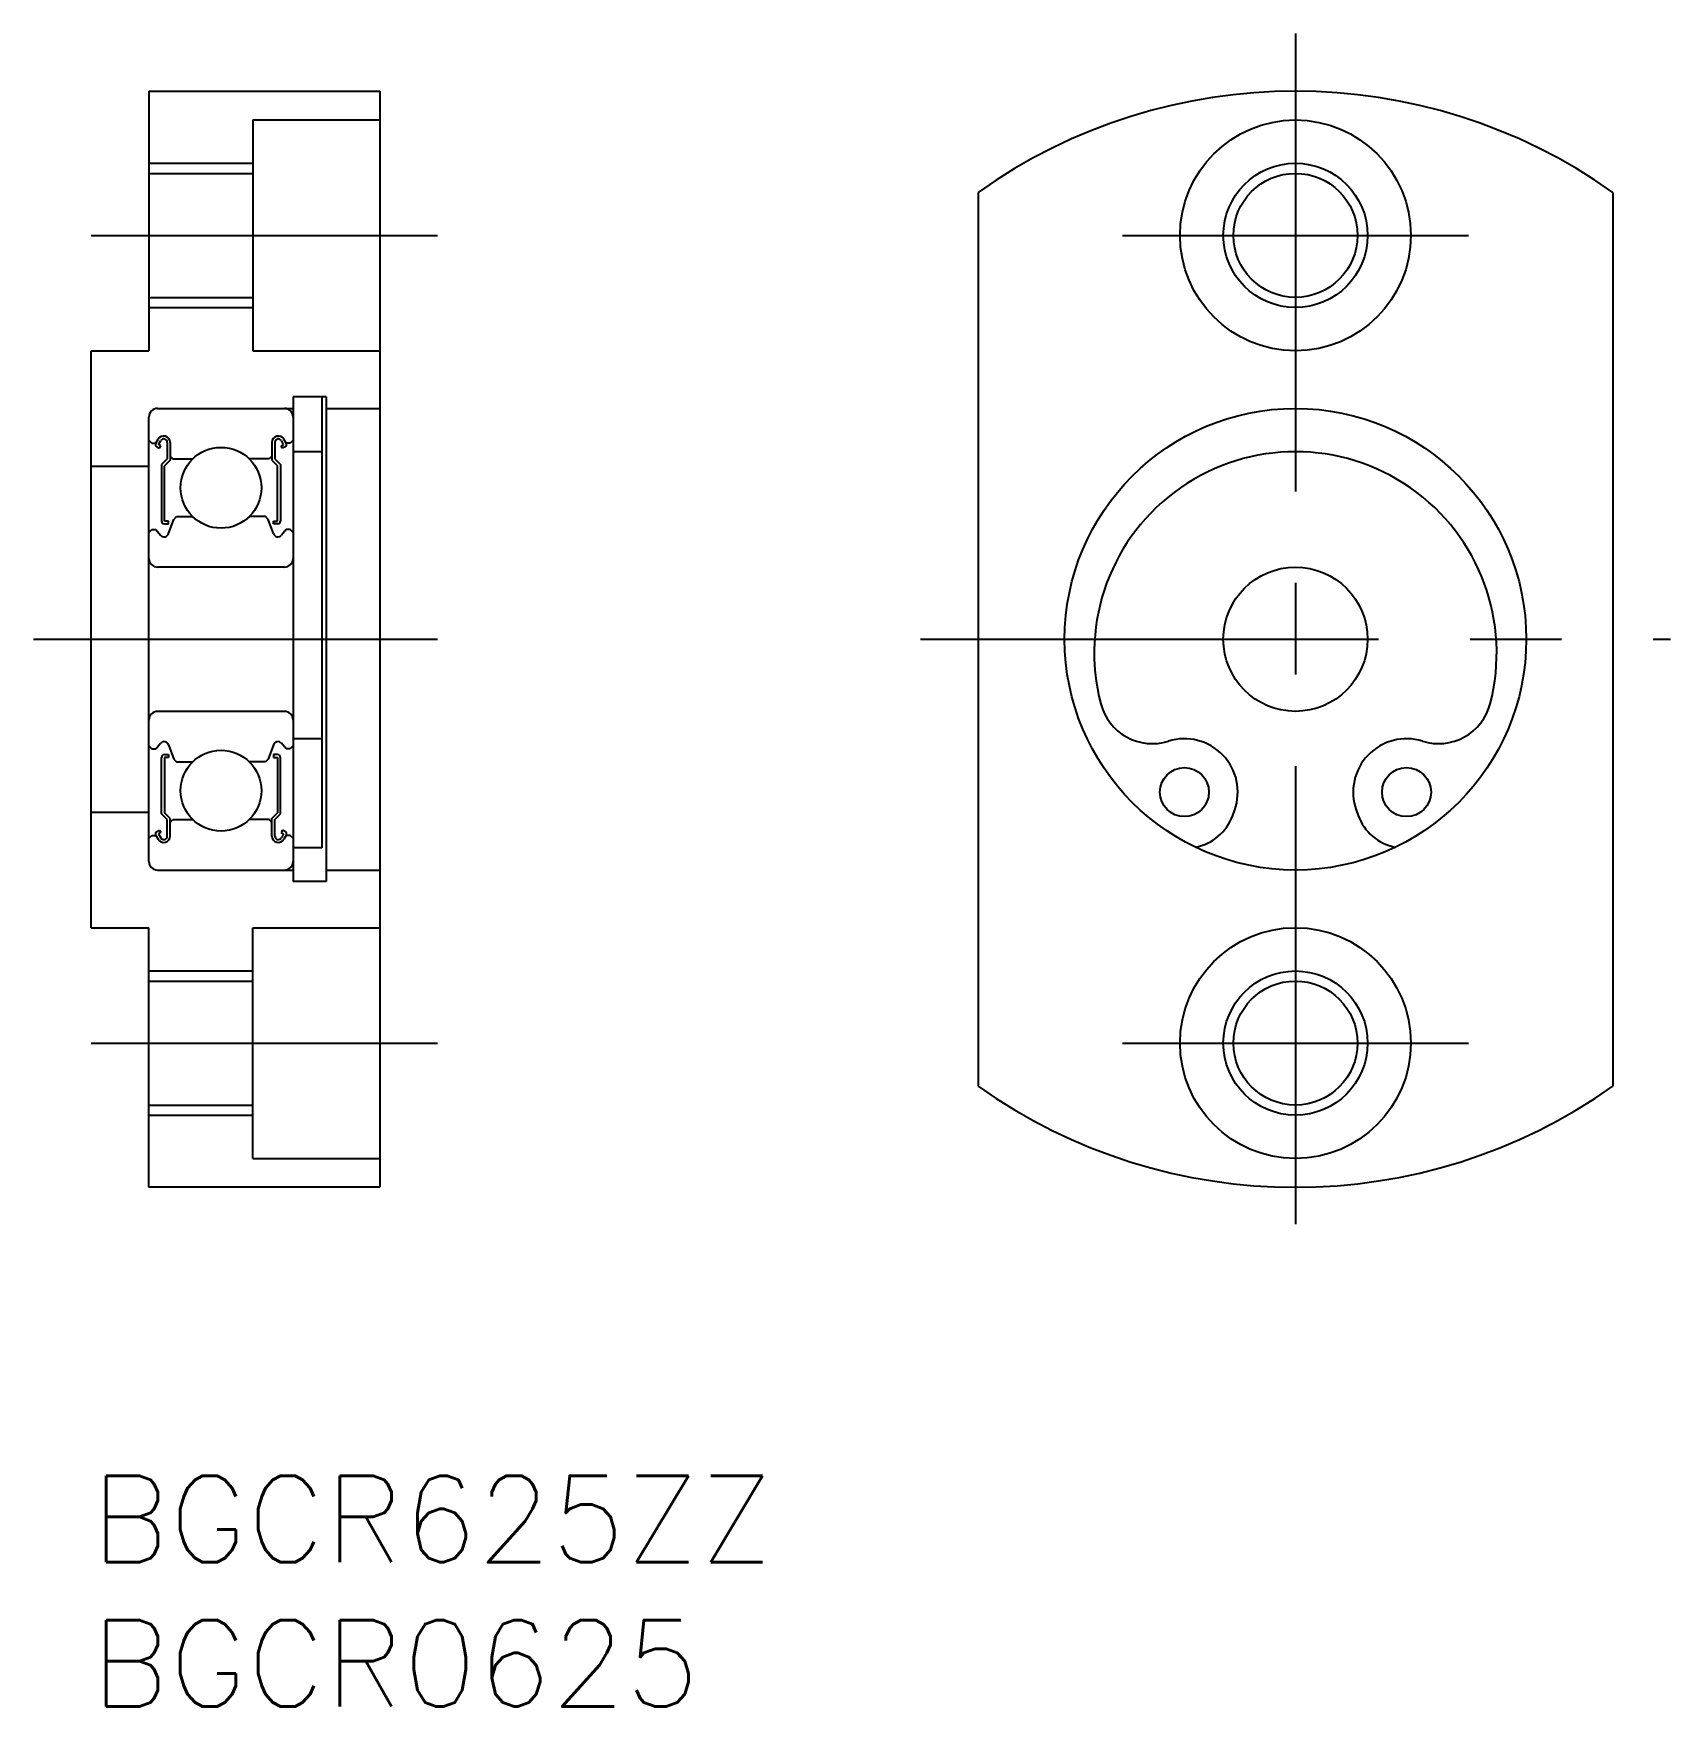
# Model space of a CAD drawing. Extents: x -2 to 54.7, y -8 to 50.
import ezdxf

# ---------------------------------------------------------------- set-up
doc = ezdxf.new("R2010")
doc.units = 0
doc.header["$LTSCALE"] = 0.5
doc.linetypes.add('CENTER', pattern=[50.8, 31.75, -6.35, 6.35, -6.35])
for name, color, linetype in [('MSM_CENTER', 1, 'CENTER'), ('MSM_CONTINUOUS', 7, 'CONTINUOUS'), ('MSM_NARROW', 5, 'CONTINUOUS'), ('MSM_PART_NUMBER', 7, 'CONTINUOUS')]:
    doc.layers.add(name, color=color, linetype=linetype)
doc.styles.get("Standard").update_dxf_attribs({"font": 'txt.shx', "height": 3, "bigfont": 'bigfont.shx'})

# ---------------------------------------------------------------- blocks, each defined once
blk = doc.blocks.new('*U4')
at = {"layer": 'MSM_PART_NUMBER'}
blk.add_text('BGCR625ZZ', height=3, dxfattribs=at).set_placement((0, -3))
blk = doc.blocks.new('*U5')
at = {"layer": 'MSM_PART_NUMBER'}
blk.add_text('BGCR0625', height=3, dxfattribs=at).set_placement((0, -8))

msp = doc.modelspace()

# ---------------------------------------------------------------- linework, layer by layer
at = {"layer": 'MSM_CENTER'}
for p, q in [((41.74, 50), (41.74, 8)), ((0, 43), (12, 43)), ((35.74, 43), (47.74, 43)), ((-2, 29), (12, 29)), ((28.74, 29), (54.74, 29)), ((0, 15), (12, 15)), ((35.74, 15), (47.74, 15))]:
    msp.add_line(p, q, dxfattribs=at)
at = {"layer": 'MSM_CONTINUOUS'}
for p, q in [((2, 48), (10, 48)), ((2, 48), (2, 39)), ((10, 48), (10, 10)), ((5.6, 47), (5.6, 39)), ((5.6, 47), (10, 47)), ((2, 45.15), (5.6, 45.15)), ((30.74, 44.492), (30.74, 13.508)), ((52.74, 44.492), (52.74, 13.508)), ((2, 40.85), (5.6, 40.85)), ((0, 19), (0, 39)), ((0, 39), (2, 39)), ((5.6, 39), (10, 39)), ((7, 37.4), (7, 20.6)), ((8.15, 37.4, 1), (7, 37.4, 1)), ((8, 37.4), (8, 21.765)), ((8.15, 37.4), (8.15, 20.6)), ((2, 21.3), (2, 36.7)), ((2.3, 37), (7, 37)), ((8.15, 37, 1), (10, 37, 1)), ((2, 35.9), (2.1, 35.8)), ((2.1, 35.8), (2.244, 35.8)), ((2.244, 35.8), (2.324, 35.935)), ((2.28, 35.666), (2.365, 35.618)), ((2.329, 35.751), (2.409, 35.886)), ((2.414, 35.702), (2.329, 35.751)), ((2.365, 35.618), (2.414, 35.702)), ((2.636, 35.825), (2.636, 35.25)), ((2.733, 35.825), (2.733, 35.209)), ((6.267, 35.825), (6.267, 35.209)), ((6.364, 35.825), (6.364, 35.25)), ((6.586, 35.702), (6.671, 35.751)), ((6.635, 35.618), (6.586, 35.702)), ((6.671, 35.751), (6.591, 35.886)), ((6.72, 35.666), (6.635, 35.618)), ((6.756, 35.8), (6.676, 35.935)), ((6.9, 35.8), (6.756, 35.8)), ((7, 35.9), (6.9, 35.8)), ((8, 35.5, 1), (7, 35.5, 1)), ((0, 35), (2, 35)), ((2.636, 35.25), (2.44, 35.054)), ((2.44, 35.054), (2.44, 33.098)), ((2.733, 35.209), (2.538, 35.014)), ((2.538, 33.098), (2.538, 35.014)), ((2.733, 35.35), (2.833, 35.25)), ((2.833, 35.25), (3.52, 35.25)), ((6.167, 35.25), (5.48, 35.25)), ((6.267, 35.35), (6.167, 35.25)), ((6.267, 35.209), (6.462, 35.014)), ((6.364, 35.25), (6.56, 35.054)), ((6.462, 33.098), (6.462, 35.014)), ((6.56, 35.054), (6.56, 33.098)), ((2.684, 33.098), (2.538, 33.098)), ((2.684, 32.665), (2.863, 33.156)), ((2.684, 33), (2.684, 33.098)), ((2.863, 33.156), (2.963, 33.25)), ((2.963, 33.25), (3.52, 33.25)), ((6.037, 33.25), (5.48, 33.25)), ((6.137, 33.156), (6.037, 33.25)), ((6.316, 32.665), (6.137, 33.156)), ((6.316, 33), (6.316, 33.098)), ((6.316, 33.098), (6.462, 33.098)), ((2, 32.7), (2.1, 32.8)), ((2.1, 32.8), (2.244, 32.8)), ((2.244, 32.8), (2.402, 32.608)), ((2.538, 33), (2.684, 33)), ((6.462, 33), (6.316, 33)), ((6.756, 32.8), (6.598, 32.608)), ((6.9, 32.8), (6.756, 32.8)), ((7, 32.7), (6.9, 32.8)), ((6.7, 31.5), (2.3, 31.5)), ((6.7, 26.5), (2.3, 26.5)), ((8, 25.551, 1), (7, 25.551, 1)), ((2, 25.3), (2.1, 25.2)), ((2.1, 25.2), (2.244, 25.2)), ((2.244, 25.2), (2.402, 25.392)), ((2.538, 25), (2.684, 25)), ((2.684, 25.335), (2.863, 24.844)), ((2.684, 25), (2.684, 24.902)), ((6.316, 25.335), (6.137, 24.844)), ((6.462, 25), (6.316, 25)), ((6.316, 25), (6.316, 24.902)), ((6.756, 25.2), (6.598, 25.392)), ((6.9, 25.2), (6.756, 25.2)), ((7, 25.3), (6.9, 25.2)), ((2.44, 22.946), (2.44, 24.902)), ((2.538, 24.902), (2.538, 22.986)), ((2.684, 24.902), (2.538, 24.902)), ((2.863, 24.844), (2.963, 24.75)), ((2.963, 24.75), (3.52, 24.75)), ((6.037, 24.75), (5.48, 24.75)), ((6.137, 24.844), (6.037, 24.75)), ((6.316, 24.902), (6.462, 24.902)), ((6.462, 24.902), (6.462, 22.986)), ((6.56, 22.946), (6.56, 24.902)), ((0, 23), (2, 23)), ((2.636, 22.75), (2.44, 22.946)), ((2.733, 22.791), (2.538, 22.986)), ((2.636, 22.175), (2.636, 22.75)), ((2.733, 22.175), (2.733, 22.791)), ((2.733, 22.65), (2.833, 22.75)), ((2.833, 22.75), (3.52, 22.75)), ((6.167, 22.75), (5.48, 22.75)), ((6.267, 22.65), (6.167, 22.75)), ((6.267, 22.791), (6.462, 22.986)), ((6.267, 22.175), (6.267, 22.791)), ((6.364, 22.75), (6.56, 22.946)), ((6.364, 22.175), (6.364, 22.75)), ((39.566, 22.895), (39.633, 23.081)), ((43.847, 23.081), (43.913, 22.895)), ((2, 22.1), (2.1, 22.2)), ((2.1, 22.2), (2.244, 22.2)), ((2.244, 22.2), (2.324, 22.065)), ((2.28, 22.334), (2.365, 22.382)), ((2.414, 22.298), (2.329, 22.249)), ((2.329, 22.249), (2.409, 22.114)), ((2.365, 22.382), (2.414, 22.298)), ((6.635, 22.382), (6.586, 22.298)), ((6.586, 22.298), (6.671, 22.249)), ((6.671, 22.249), (6.591, 22.114)), ((6.72, 22.334), (6.635, 22.382)), ((6.756, 22.2), (6.676, 22.065)), ((6.9, 22.2), (6.756, 22.2)), ((7, 22.1), (6.9, 22.2)), ((8, 21.765, 1), (7, 21.765, 1)), ((2.3, 21), (7, 21)), ((8.15, 21, 1), (10, 21, 1)), ((8.15, 20.6, 1), (7, 20.6, 1)), ((0, 19), (2, 19)), ((2, 10), (2, 19)), ((5.6, 11), (5.6, 19)), ((5.6, 19), (10, 19)), ((2, 17.15), (5.6, 17.15)), ((2, 12.85), (5.6, 12.85)), ((5.6, 11), (10, 11)), ((10, 10), (2, 10))]:
    msp.add_line(p, q, dxfattribs=at)
for centre, radius in [((41.74, 43), 4), ((41.74, 43), 2.15), ((41.74, 29), 8), ((4.5, 34.25), 1.4), ((41.74, 29), 2.5), ((4.5, 23.75), 1.4), ((37.89, 23.701), 0.85), ((45.59, 23.701), 0.85), ((41.74, 15), 4), ((41.74, 15), 2.15)]:
    msp.add_circle(centre, radius, dxfattribs=at)
for centre, radius, start, end in [((41.74, 29), 19, 54.62346, 125.37654), ((2.3, 36.7), 0.3, 90, 180), ((6.7, 36.7), 0.3, 0, 90), ((2.514, 35.825), 0.219, 0.00184, 149.99172), ((6.486, 35.825), 0.219, 30.00828, 179.99816), ((2.329, 35.751), 0.0978, 150.01376, 239.99626), ((2.514, 35.825), 0.121, 0.00702, 149.98261), ((6.486, 35.825), 0.121, 30.01739, 179.99298), ((6.671, 35.751), 0.0978, 300.00374, 29.98624), ((41.74, 28.525), 6.975, 345.3736, 194.6264), ((2.538, 33.098), 0.0978, 180.00005, 270.00003), ((6.462, 33.098), 0.0978, 269.99997, 359.99995), ((2.527, 32.713), 0.164, 220.00009, 343.13043), ((6.473, 32.713), 0.164, 196.86957, 319.99991), ((2.3, 31.8), 0.3, 180, 270), ((6.7, 31.8), 0.3, 270, 0), ((36.781, 27.231), 1.85, 194.6264, 287.43997), ((46.699, 27.231), 1.85, 252.56003, 345.3736), ((2.3, 26.2), 0.3, 90, 180), ((6.7, 26.2), 0.3, 0, 90), ((37.89, 23.701), 1.85, 340.40598, 107.43997), ((45.59, 23.701), 1.85, 72.56003, 199.59402), ((2.527, 25.287), 0.164, 16.86957, 139.99991), ((2.538, 24.902), 0.0978, 89.99997, 179.99995), ((6.473, 25.287), 0.164, 40.00009, 163.13043), ((6.462, 24.902), 0.0978, 0.00005, 90.00003), ((37.965, 23.465), 1.7, 280.30739, 340.40598), ((45.515, 23.465), 1.7, 199.59402, 259.69261), ((2.329, 22.249), 0.0978, 120.00374, 209.98624), ((2.514, 22.175), 0.219, 210.00828, 359.99816), ((2.514, 22.175), 0.121, 210.01739, 359.99298), ((6.486, 22.175), 0.219, 180.00184, 329.99172), ((6.486, 22.175), 0.121, 180.00702, 329.98261), ((6.671, 22.249), 0.0978, 330.01376, 59.99626), ((2.3, 21.3), 0.3, 180, 270), ((6.7, 21.3), 0.3, 270, 0), ((41.74, 29), 19, 234.62346, 305.37654)]:
    msp.add_arc(centre, radius, start, end, dxfattribs=at)
at = {"layer": 'MSM_NARROW'}
for p, q in [((2, 45.5), (5.6, 45.5)), ((2, 40.5), (5.6, 40.5)), ((2, 17.5), (5.6, 17.5)), ((2, 12.5), (5.6, 12.5))]:
    msp.add_line(p, q, dxfattribs=at)
for centre in [(41.74, 43), (41.74, 15)]:
    msp.add_circle(centre, 2.5, dxfattribs=at)

# ---------------------------------------------------------------- block references
at = {"layer": 'MSM_CONTINUOUS'}
for name in ['*U4', '*U5']:
    msp.add_blockref(name, (0, 0), dxfattribs=at)

doc.saveas('drawing.dxf')
